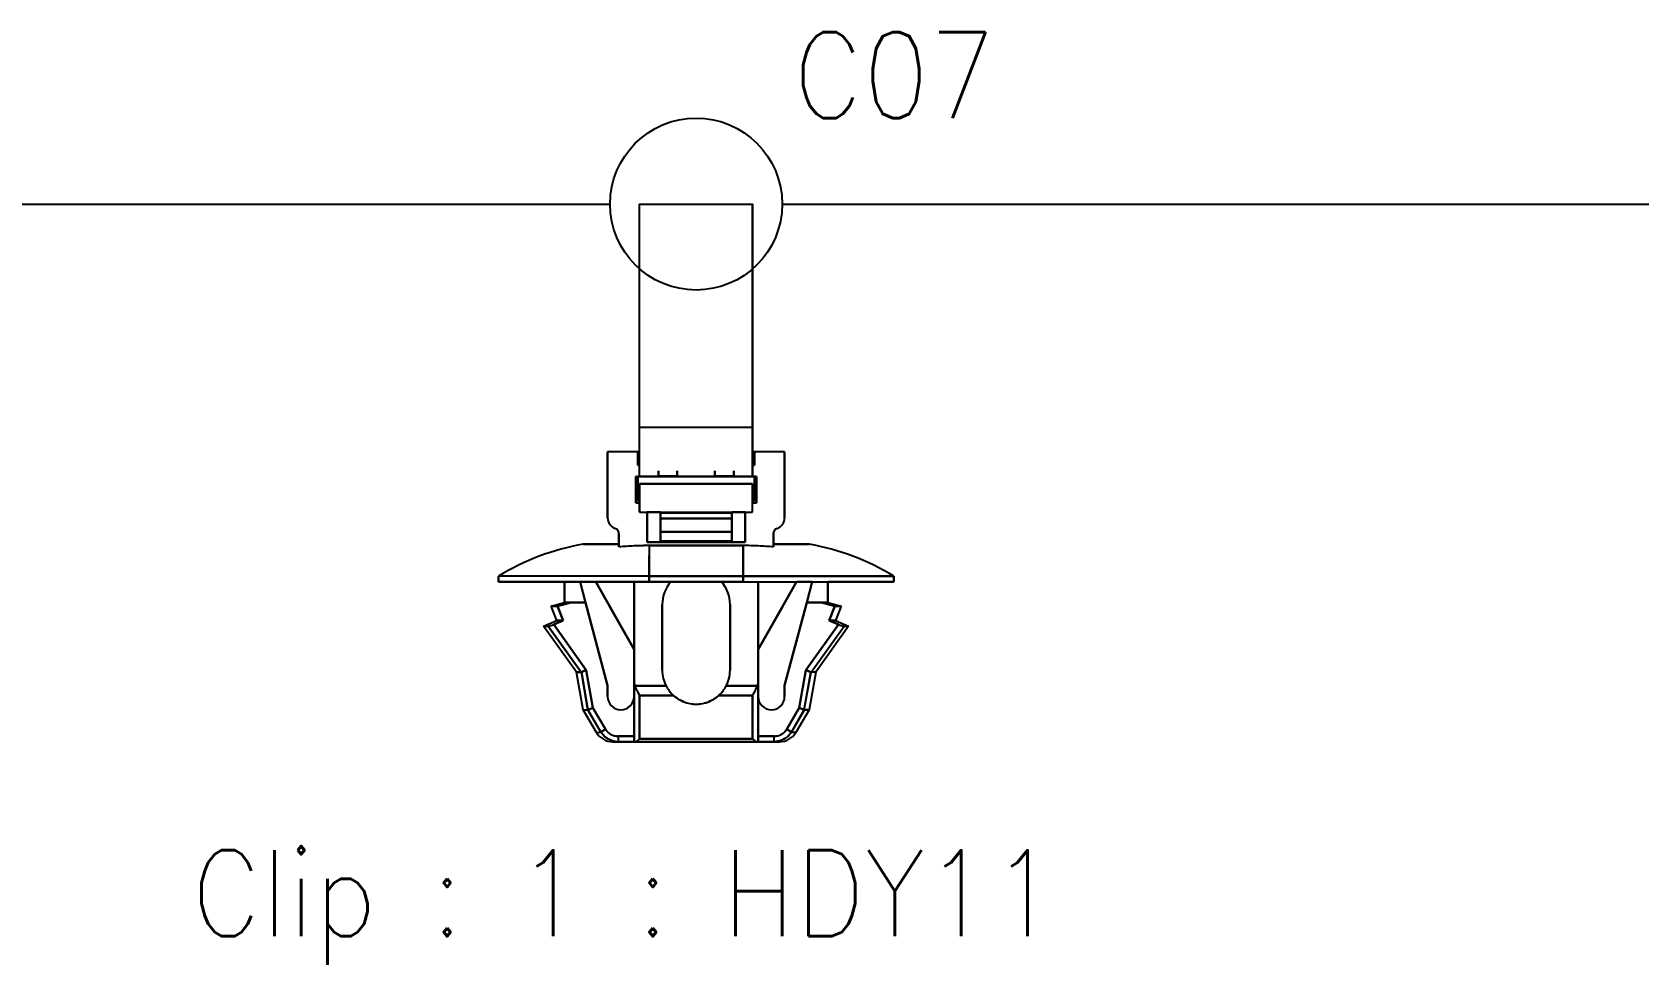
# Model space of a CAD drawing. Header units: inches. Extents: x 47316 to 59086, y 3141 to 11743.
# Drawn here: x 52255.2 to 52301.9, y 8903.01 to 8930.13 of the extents above; entities that cross this region are included whole.
import ezdxf

# ---------------------------------------------------------------- set-up
doc = ezdxf.new("R2010")
doc.units = ezdxf.units.IN
doc.header["$MEASUREMENT"] = 0
doc.styles.get("Standard").update_dxf_attribs({"font": ''})
doc.styles.get('Standard').set_extended_font_data('SimSun')
doc.linetypes.add('_VH_CONVOLUTED_TUBE_SPLIT', pattern='A,0.0001,[4,VeSys.shx,S=0.1,R=0,X=0,Y=0],0.4', length=0.4001)
doc.linetypes.add('_VH_OTCON', pattern='A,0.0001,[7,VeSys.shx,S=0.1,R=0,X=0,Y=0],-0.4,[7,VeSys.shx,S=0.1,R=0,X=0,Y=0],-0.4,["X",Standard,S=1,R=0,X=-0.5,Y=-0.5],-0.0001,[7,VeSys.shx,S=0.1,R=0,X=0,Y=0],-0.4', length=1.2002)

msp = doc.modelspace()

# ---------------------------------------------------------------- linework, layer by layer
at = {"color": 0, "linetype": '_VH_CONVOLUTED_TUBE_SPLIT', "lineweight": -2, "ltscale": 5}
msp.add_line((52123.256, 8925.134), (52271.997, 8925.134), dxfattribs=at)
at = {"color": 0, "ltscale": 0.378893}
msp.add_line((52276.139, 8918.634), (52276.139, 8925.134), dxfattribs=at)
at = {"color": 0, "ltscale": 0.37888}
msp.add_line((52276.139, 8918.634), (52276.139, 8925.134), dxfattribs=at)
at = {"color": 0, "linetype": '_VH_OTCON', "lineweight": -2, "ltscale": 5}
msp.add_line((52276.997, 8925.133), (52334.874, 8925.13), dxfattribs=at)
at = {"color": 7, "ltscale": 0.108633}
msp.add_line((52272.855, 8917.927), (52272.855, 8920.306), dxfattribs=at)
at = {"color": 7, "ltscale": 0.098454}
msp.add_line((52272.855, 8917.927), (52272.855, 8920.083), dxfattribs=at)
at = {"color": 7, "ltscale": 0.057913}
msp.add_line((52272.855, 8917.927), (52272.855, 8919.195), dxfattribs=at)
at = {"color": 7, "ltscale": 0.0644}
for p, q in [((52272.855, 8917.224), (52272.855, 8918.634)), ((52272.855, 8917.224), (52272.855, 8918.634)), ((52276.139, 8918.634), (52276.139, 8917.224)), ((52276.139, 8917.224), (52276.139, 8918.634))]:
    msp.add_line(p, q, dxfattribs=at)
at = {"color": 7, "ltscale": 0.025}
for p, q in [((52271.925, 8917.38), (52271.925, 8917.927)), ((52273.95, 8917.224), (52273.402, 8917.224)), ((52273.95, 8917.224), (52273.402, 8917.224)), ((52273.95, 8917.216), (52273.402, 8917.216)), ((52275.592, 8917.224), (52275.044, 8917.224)), ((52275.592, 8917.224), (52275.044, 8917.224))]:
    msp.add_line(p, q, dxfattribs=at)
at = {"color": 7, "ltscale": 0.039999}
for p, q in [((52272.8, 8917.927), (52271.925, 8917.927)), ((52272.8, 8917.927), (52271.925, 8917.927)), ((52277.069, 8917.927), (52276.194, 8917.927)), ((52277.069, 8917.927), (52276.194, 8917.927))]:
    msp.add_line(p, q, dxfattribs=at)
at = {"color": 7, "ltscale": 0.022501}
for p, q in [((52271.925, 8917.927), (52271.925, 8917.435)), ((52271.925, 8917.927), (52271.925, 8917.435)), ((52277.069, 8917.927), (52277.069, 8917.435)), ((52277.069, 8917.435), (52277.069, 8917.927))]:
    msp.add_line(p, q, dxfattribs=at)
at = {"color": 7, "ltscale": 0.0175}
for p, q in [((52272.8, 8917.927), (52272.8, 8917.544)), ((52272.8, 8917.927), (52272.8, 8917.544)), ((52272.8, 8917.544), (52272.8, 8917.927)), ((52276.194, 8917.927), (52276.194, 8917.544)), ((52276.194, 8917.544), (52276.194, 8917.927))]:
    msp.add_line(p, q, dxfattribs=at)
at = {"color": 7, "ltscale": 0.002499}
for p, q in [((52272.855, 8917.927), (52272.8, 8917.927)), ((52276.194, 8917.927), (52276.139, 8917.927)), ((52272.8, 8917.544), (52272.855, 8917.544)), ((52272.855, 8917.544), (52272.8, 8917.544)), ((52276.139, 8917.544), (52276.194, 8917.544)), ((52276.194, 8917.544), (52276.139, 8917.544)), ((52272.746, 8917.216), (52272.8, 8917.216)), ((52272.746, 8917.216), (52272.8, 8917.216)), ((52276.248, 8917.216), (52276.194, 8917.216)), ((52276.194, 8917.216), (52276.248, 8917.216)), ((52276.194, 8917.216), (52276.248, 8917.216)), ((52272.8, 8916.504), (52272.855, 8916.504)), ((52272.855, 8916.504), (52272.8, 8916.504)), ((52272.8, 8916.504), (52272.855, 8916.504)), ((52276.139, 8916.504), (52276.194, 8916.504)), ((52276.194, 8916.504), (52276.139, 8916.504)), ((52276.139, 8916.504), (52276.194, 8916.504))]:
    msp.add_line(p, q, dxfattribs=at)
at = {"color": 7, "ltscale": 2.6e-05}
for p, q in [((52272.8, 8917.927), (52272.8, 8917.927)), ((52276.194, 8917.927), (52276.194, 8917.927))]:
    msp.add_line(p, q, dxfattribs=at)
at = {"color": 7, "ltscale": 0.064999}
for p, q in [((52271.925, 8917.435), (52271.925, 8916.012)), ((52271.925, 8917.435), (52271.925, 8916.012)), ((52277.069, 8917.435), (52277.069, 8916.012)), ((52277.069, 8916.012), (52277.069, 8917.435))]:
    msp.add_line(p, q, dxfattribs=at)
at = {"color": 7, "ltscale": 0.0625}
msp.add_line((52271.925, 8916.012), (52271.925, 8917.38), dxfattribs=at)
at = {"color": 7, "ltscale": 0.0075}
for p, q in [((52273.402, 8917.216), (52273.402, 8917.38)), ((52273.402, 8917.38), (52273.402, 8917.216)), ((52273.95, 8917.38), (52273.95, 8917.216)), ((52273.95, 8917.216), (52273.95, 8917.38)), ((52275.044, 8917.216), (52275.044, 8917.38)), ((52275.044, 8917.38), (52275.044, 8917.216)), ((52275.592, 8917.38), (52275.592, 8917.216)), ((52275.592, 8917.216), (52275.592, 8917.38)), ((52268.75, 8914.315), (52268.75, 8914.151)), ((52268.75, 8914.151), (52268.75, 8914.315)), ((52273.129, 8914.315), (52273.129, 8914.151)), ((52273.129, 8914.151), (52273.129, 8914.315)), ((52275.865, 8914.151), (52275.865, 8914.315)), ((52275.865, 8914.315), (52275.865, 8914.151)), ((52280.244, 8914.315), (52280.244, 8914.151)), ((52280.244, 8914.151), (52280.244, 8914.315)), ((52272.233, 8909.663), (52272.233, 8909.499)), ((52272.233, 8909.663), (52272.233, 8909.499)), ((52272.691, 8909.499), (52272.691, 8909.663)), ((52276.762, 8909.499), (52276.762, 8909.663)), ((52276.762, 8909.499), (52276.762, 8909.663))]:
    msp.add_line(p, q, dxfattribs=at)
at = {"color": 7, "ltscale": 0.000629}
msp.add_line((52272.759, 8917.216), (52272.746, 8917.216), dxfattribs=at)
at = {"color": 7, "ltscale": 0.035001}
for p, q in [((52272.746, 8917.216), (52272.746, 8916.45)), ((52272.746, 8916.45), (52272.746, 8917.216)), ((52276.248, 8916.45), (52276.248, 8917.216)), ((52276.248, 8916.45), (52276.248, 8917.216)), ((52276.248, 8917.216), (52276.248, 8916.45)), ((52273.129, 8914.151), (52273.129, 8914.917)), ((52273.129, 8914.151), (52273.129, 8914.917))]:
    msp.add_line(p, q, dxfattribs=at)
at = {"color": 7, "ltscale": 0.154999}
for p, q in [((52272.8, 8917.216), (52276.194, 8917.216)), ((52276.194, 8917.216), (52272.8, 8917.216))]:
    msp.add_line(p, q, dxfattribs=at)
at = {"color": 7, "ltscale": 0.032501}
for p, q in [((52272.8, 8917.216), (52272.8, 8916.504)), ((52272.8, 8917.216), (52272.8, 8916.504)), ((52276.194, 8917.216), (52276.194, 8916.504)), ((52276.194, 8916.504), (52276.194, 8917.216))]:
    msp.add_line(p, q, dxfattribs=at)
at = {"color": 7, "ltscale": 0.021939}
msp.add_line((52272.8, 8917.216), (52272.8, 8916.736), dxfattribs=at)
at = {"color": 7, "ltscale": 0.15}
for p, q in [((52276.139, 8916.997), (52272.855, 8916.997)), ((52272.855, 8916.997), (52276.139, 8916.997)), ((52272.855, 8916.176), (52276.139, 8916.176)), ((52272.855, 8916.176), (52276.139, 8916.176)), ((52276.139, 8909.582), (52272.855, 8909.582)), ((52272.855, 8909.582), (52276.139, 8909.582))]:
    msp.add_line(p, q, dxfattribs=at)
at = {"color": 7, "ltscale": 0.0375}
for p, q in [((52272.855, 8916.997), (52272.855, 8916.176)), ((52272.855, 8916.176), (52272.855, 8916.997)), ((52276.139, 8916.176), (52276.139, 8916.997)), ((52276.139, 8916.176), (52276.139, 8916.997))]:
    msp.add_line(p, q, dxfattribs=at)
at = {"color": 7, "ltscale": 0.000322}
msp.add_line((52273.95, 8917.216), (52273.95, 8917.223), dxfattribs=at)
at = {"color": 7, "ltscale": 0.023056}
msp.add_line((52275.549, 8917.216), (52275.044, 8917.216), dxfattribs=at)
at = {"color": 7, "ltscale": 0.000368}
msp.add_line((52275.592, 8917.224), (52275.592, 8917.216), dxfattribs=at)
at = {"color": 7, "ltscale": 0.004999}
for p, q in [((52272.746, 8916.45), (52272.855, 8916.45)), ((52272.855, 8916.45), (52272.746, 8916.45)), ((52276.139, 8916.45), (52276.248, 8916.45)), ((52276.248, 8916.45), (52276.139, 8916.45))]:
    msp.add_line(p, q, dxfattribs=at)
at = {"color": 7, "ltscale": 0.010562}
msp.add_line((52272.8, 8916.504), (52272.8, 8916.736), dxfattribs=at)
at = {"color": 7, "ltscale": 0.002502}
msp.add_line((52272.855, 8916.45), (52272.855, 8916.505), dxfattribs=at)
at = {"color": 7, "ltscale": 0.040002}
for p, q in [((52273.074, 8916.176), (52273.074, 8915.3)), ((52273.074, 8915.3), (52273.074, 8916.176)), ((52275.92, 8915.3), (52275.92, 8916.176)), ((52275.92, 8915.3), (52275.92, 8916.176)), ((52275.92, 8916.176), (52275.92, 8915.3))]:
    msp.add_line(p, q, dxfattribs=at)
at = {"color": 7, "ltscale": 0.017502}
for p, q in [((52273.457, 8916.176), (52273.074, 8916.176)), ((52275.92, 8916.176), (52275.537, 8916.176))]:
    msp.add_line(p, q, dxfattribs=at)
at = {"color": 7, "ltscale": 0.00087}
for p, q in [((52273.457, 8916.157), (52273.457, 8916.176)), ((52273.457, 8916.176), (52273.457, 8916.157)), ((52275.537, 8916.157), (52275.537, 8916.176)), ((52275.537, 8916.176), (52275.537, 8916.157))]:
    msp.add_line(p, q, dxfattribs=at)
at = {"color": 7, "ltscale": 0.023952}
msp.add_line((52273.457, 8915.652), (52273.457, 8916.176), dxfattribs=at)
at = {"color": 7, "ltscale": 0.007443}
for p, q in [((52273.457, 8915.994), (52273.457, 8916.157)), ((52273.457, 8916.157), (52273.457, 8915.994)), ((52275.537, 8915.994), (52275.537, 8916.157)), ((52275.537, 8916.157), (52275.537, 8915.994))]:
    msp.add_line(p, q, dxfattribs=at)
at = {"color": 7, "ltscale": 0.095001}
for p, q in [((52273.457, 8916.157), (52275.537, 8916.157)), ((52275.537, 8916.157), (52273.457, 8916.157)), ((52273.457, 8915.994), (52275.537, 8915.994)), ((52275.537, 8915.994), (52273.457, 8915.994)), ((52275.537, 8915.604), (52273.457, 8915.604)), ((52273.457, 8915.604), (52275.537, 8915.604)), ((52275.537, 8915.332), (52273.457, 8915.332))]:
    msp.add_line(p, q, dxfattribs=at)
at = {"color": 7, "ltscale": 0.017839}
for p, q in [((52273.457, 8915.604), (52273.457, 8915.994)), ((52273.457, 8915.994), (52273.457, 8915.604)), ((52275.537, 8915.604), (52275.537, 8915.994)), ((52275.537, 8915.994), (52275.537, 8915.604))]:
    msp.add_line(p, q, dxfattribs=at)
at = {"color": 7, "ltscale": 0.013786}
msp.add_line((52272.253, 8915.246), (52272.253, 8915.547), dxfattribs=at)
at = {"color": 7, "ltscale": 0.017471}
for p, q in [((52272.253, 8915.165), (52272.253, 8915.547)), ((52276.741, 8915.165), (52276.741, 8915.547))]:
    msp.add_line(p, q, dxfattribs=at)
at = {"color": 7, "ltscale": 0.017476}
for p, q in [((52272.253, 8915.547), (52272.253, 8915.165)), ((52276.741, 8915.547), (52276.741, 8915.165))]:
    msp.add_line(p, q, dxfattribs=at)
at = {"color": 7, "ltscale": 0.014789}
msp.add_line((52273.457, 8915.624), (52273.457, 8915.3), dxfattribs=at)
at = {"color": 7, "ltscale": 0.013841}
for p, q in [((52273.457, 8915.301), (52273.457, 8915.604)), ((52275.537, 8915.604), (52275.537, 8915.301))]:
    msp.add_line(p, q, dxfattribs=at)
at = {"color": 7, "ltscale": 0.012407}
for p, q in [((52273.457, 8915.332), (52273.457, 8915.604)), ((52275.537, 8915.332), (52275.537, 8915.604))]:
    msp.add_line(p, q, dxfattribs=at)
at = {"color": 7, "ltscale": 0.047501}
for p, q in [((52271.213, 8915.246), (52272.253, 8915.246)), ((52272.253, 8915.246), (52271.213, 8915.246)), ((52276.741, 8915.246), (52277.781, 8915.246)), ((52277.781, 8915.246), (52276.741, 8915.246))]:
    msp.add_line(p, q, dxfattribs=at)
at = {"color": 7, "ltscale": 0.00369}
for p, q in [((52272.253, 8915.165), (52272.253, 8915.246)), ((52276.741, 8915.246), (52276.741, 8915.165))]:
    msp.add_line(p, q, dxfattribs=at)
at = {"color": 7, "ltscale": 0.129999}
for p, q in [((52273.074, 8915.3), (52275.92, 8915.3)), ((52275.92, 8915.3), (52273.074, 8915.3))]:
    msp.add_line(p, q, dxfattribs=at)
at = {"color": 7, "ltscale": 0.040567}
for p, q in [((52273.129, 8915.203), (52273.129, 8914.315)), ((52275.865, 8915.203), (52275.865, 8914.315))]:
    msp.add_line(p, q, dxfattribs=at)
at = {"color": 7, "ltscale": 0.125}
for p, q in [((52275.865, 8915.203), (52273.129, 8915.203)), ((52273.129, 8915.203), (52275.865, 8915.203)), ((52275.865, 8914.315), (52273.129, 8914.315)), ((52273.129, 8914.315), (52275.865, 8914.315)), ((52275.865, 8914.151), (52273.129, 8914.151)), ((52273.129, 8914.151), (52275.865, 8914.151))]:
    msp.add_line(p, q, dxfattribs=at)
at = {"color": 7, "ltscale": 0.040569}
for p, q in [((52273.129, 8915.203), (52273.129, 8914.315)), ((52275.865, 8914.315), (52275.865, 8915.203))]:
    msp.add_line(p, q, dxfattribs=at)
at = {"color": 7, "ltscale": 0.001447}
msp.add_line((52275.537, 8915.332), (52275.537, 8915.3), dxfattribs=at)
at = {"color": 7, "ltscale": 0.02751}
msp.add_line((52275.865, 8914.315), (52275.865, 8914.917), dxfattribs=at)
msp.add_line((52275.865, 8914.315), (52275.865, 8914.917), dxfattribs=at)
at = {"color": 7, "ltscale": 0.2}
for p, q in [((52273.129, 8914.315), (52268.75, 8914.315)), ((52273.129, 8914.315), (52268.75, 8914.315)), ((52273.129, 8914.151), (52268.75, 8914.151)), ((52268.75, 8914.151), (52273.129, 8914.151)), ((52280.244, 8914.315), (52275.865, 8914.315)), ((52275.865, 8914.315), (52280.244, 8914.315)), ((52275.865, 8914.151), (52280.244, 8914.151)), ((52275.865, 8914.151), (52280.244, 8914.151))]:
    msp.add_line(p, q, dxfattribs=at)
at = {"color": 7, "ltscale": 0.087396}
for p, q in [((52268.75, 8914.151), (52270.664, 8914.151)), ((52280.244, 8914.151), (52278.33, 8914.151)), ((52280.244, 8914.151), (52278.33, 8914.151))]:
    msp.add_line(p, q, dxfattribs=at)
at = {"color": 7, "ltscale": 0.0875}
for p, q in [((52270.666, 8914.151), (52268.75, 8914.151)), ((52273.512, 8911.579), (52273.512, 8913.494)), ((52273.512, 8913.494), (52273.512, 8911.579)), ((52275.482, 8913.494), (52275.482, 8911.579)), ((52275.482, 8911.579), (52275.482, 8913.494)), ((52275.482, 8911.579), (52275.482, 8913.494))]:
    msp.add_line(p, q, dxfattribs=at)
at = {"color": 7, "ltscale": 0.027499}
for p, q in [((52270.666, 8913.549), (52270.666, 8914.151)), ((52270.666, 8914.151), (52270.666, 8913.549)), ((52278.328, 8913.549), (52278.328, 8914.151)), ((52278.328, 8914.151), (52278.328, 8913.549))]:
    msp.add_line(p, q, dxfattribs=at)
at = {"color": 7, "ltscale": 0.028456}
for p, q in [((52271.284, 8913.549), (52271.124, 8914.151)), ((52271.124, 8914.151), (52271.284, 8913.549)), ((52277.71, 8913.549), (52277.87, 8914.151)), ((52277.87, 8914.151), (52277.71, 8913.549))]:
    msp.add_line(p, q, dxfattribs=at)
at = {"color": 7, "ltscale": 0.020602}
for p, q in [((52271.124, 8914.151), (52271.575, 8914.151)), ((52277.87, 8914.151), (52277.419, 8914.151)), ((52277.87, 8914.151), (52277.419, 8914.151))]:
    msp.add_line(p, q, dxfattribs=at)
at = {"color": 7, "ltscale": 0.020749}
msp.add_line((52271.578, 8914.151), (52271.124, 8914.151), dxfattribs=at)
at = {"color": 7, "ltscale": 0.015289}
msp.add_line((52271.742, 8913.861), (52271.578, 8914.152), dxfattribs=at)
at = {"color": 7, "ltscale": 0.015242}
for p, q in [((52271.578, 8914.151), (52271.742, 8913.861)), ((52277.252, 8913.861), (52277.416, 8914.151))]:
    msp.add_line(p, q, dxfattribs=at)
at = {"color": 7, "ltscale": 0.089999}
for p, q in [((52272.691, 8914.151), (52272.691, 8912.181)), ((52272.691, 8912.181), (52272.691, 8914.151)), ((52276.303, 8912.181), (52276.303, 8914.151)), ((52276.303, 8914.151), (52276.303, 8912.181))]:
    msp.add_line(p, q, dxfattribs=at)
at = {"color": 7, "ltscale": 0.015215}
msp.add_line((52277.416, 8914.152), (52277.252, 8913.862), dxfattribs=at)
at = {"color": 7, "ltscale": 0.02697}
msp.add_line((52272.032, 8913.347), (52271.742, 8913.861), dxfattribs=at)
at = {"color": 7, "ltscale": 0.026985}
for p, q in [((52271.742, 8913.861), (52272.033, 8913.347)), ((52276.961, 8913.347), (52277.252, 8913.861))]:
    msp.add_line(p, q, dxfattribs=at)
at = {"color": 7, "ltscale": 0.02701}
msp.add_line((52277.252, 8913.862), (52276.962, 8913.347), dxfattribs=at)
at = {"color": 7, "ltscale": 0.018183}
msp.add_line((52270.283, 8913.44), (52270.666, 8913.549), dxfattribs=at)
at = {"color": 7, "ltscale": 0.008429}
for p, q in [((52270.468, 8913.44), (52270.283, 8913.44)), ((52278.362, 8913.029), (52278.547, 8913.029))]:
    msp.add_line(p, q, dxfattribs=at)
at = {"color": 7, "ltscale": 0.020195}
for p, q in [((52270.447, 8913.029), (52270.283, 8913.44)), ((52270.468, 8913.44), (52270.632, 8913.029)), ((52270.632, 8913.029), (52270.468, 8913.44)), ((52278.526, 8913.44), (52278.362, 8913.029)), ((52278.362, 8913.029), (52278.526, 8913.44)), ((52278.711, 8913.44), (52278.547, 8913.029))]:
    msp.add_line(p, q, dxfattribs=at)
at = {"color": 7, "ltscale": 0.008438}
msp.add_line((52270.283, 8913.44), (52270.468, 8913.44), dxfattribs=at)
at = {"color": 7, "ltscale": 0.002185}
msp.add_line((52270.374, 8913.44), (52270.326, 8913.44), dxfattribs=at)
at = {"color": 7, "ltscale": 0.018199}
for p, q in [((52270.851, 8913.549), (52270.468, 8913.44)), ((52270.468, 8913.44), (52270.851, 8913.549)), ((52278.143, 8913.549), (52278.526, 8913.44)), ((52278.526, 8913.44), (52278.143, 8913.549))]:
    msp.add_line(p, q, dxfattribs=at)
at = {"color": 7, "ltscale": 0.000342}
for p, q in [((52270.673, 8913.549), (52270.666, 8913.549)), ((52278.328, 8913.549), (52278.321, 8913.549))]:
    msp.add_line(p, q, dxfattribs=at)
at = {"color": 7, "ltscale": 0.006641}
msp.add_line((52270.666, 8913.549), (52270.811, 8913.549), dxfattribs=at)
at = {"color": 7, "ltscale": 0.002142}
msp.add_line((52270.713, 8913.549), (52270.666, 8913.549), dxfattribs=at)
at = {"color": 7, "ltscale": 0.00033}
for p, q in [((52270.666, 8913.549), (52270.673, 8913.549)), ((52278.321, 8913.549), (52278.328, 8913.549)), ((52278.547, 8913.029), (52278.539, 8913.029))]:
    msp.add_line(p, q, dxfattribs=at)
at = {"color": 7, "ltscale": 0.002136}
msp.add_line((52270.666, 8913.549), (52270.713, 8913.549), dxfattribs=at)
at = {"color": 7, "ltscale": 0.001825}
msp.add_line((52270.673, 8913.549), (52270.713, 8913.549), dxfattribs=at)
at = {"color": 7, "ltscale": 0.003674}
for p, q in [((52270.754, 8913.549), (52270.673, 8913.549)), ((52278.321, 8913.549), (52278.24, 8913.549))]:
    msp.add_line(p, q, dxfattribs=at)
at = {"color": 7, "ltscale": 0.006299}
msp.add_line((52270.851, 8913.549), (52270.713, 8913.549), dxfattribs=at)
at = {"color": 7, "ltscale": 0.006305}
msp.add_line((52270.713, 8913.549), (52270.851, 8913.549), dxfattribs=at)
at = {"color": 7, "ltscale": 0.00329}
msp.add_line((52270.826, 8913.549), (52270.754, 8913.549), dxfattribs=at)
at = {"color": 7, "ltscale": 0.019785}
for p, q in [((52271.284, 8913.549), (52270.851, 8913.549)), ((52270.851, 8913.549), (52271.284, 8913.549)), ((52277.71, 8913.549), (52278.143, 8913.549)), ((52278.143, 8913.549), (52277.71, 8913.549))]:
    msp.add_line(p, q, dxfattribs=at)
at = {"color": 7, "ltscale": 0.11383}
for p, q in [((52271.925, 8911.141), (52271.284, 8913.549)), ((52271.284, 8913.549), (52271.925, 8911.141)), ((52277.069, 8911.141), (52277.71, 8913.549)), ((52277.71, 8913.549), (52277.069, 8911.141))]:
    msp.add_line(p, q, dxfattribs=at)
at = {"color": 7, "ltscale": 0.065039}
msp.add_line((52272.691, 8912.181), (52271.991, 8913.421), dxfattribs=at)
at = {"color": 7, "ltscale": 0.06116}
msp.add_line((52272.691, 8912.181), (52272.032, 8913.347), dxfattribs=at)
at = {"color": 7, "ltscale": 0.061156}
for p, q in [((52272.033, 8913.347), (52272.691, 8912.181)), ((52276.303, 8912.181), (52276.961, 8913.347))]:
    msp.add_line(p, q, dxfattribs=at)
at = {"color": 7, "ltscale": 0.040697}
msp.add_line((52272.691, 8912.385), (52272.691, 8913.275), dxfattribs=at)
at = {"color": 7, "ltscale": 0.040701}
msp.add_line((52272.691, 8913.275), (52272.691, 8912.384), dxfattribs=at)
at = {"color": 7, "ltscale": 0.064963}
msp.add_line((52277.003, 8913.419), (52276.303, 8912.181), dxfattribs=at)
at = {"color": 7, "ltscale": 0.061161}
msp.add_line((52276.962, 8913.347), (52276.303, 8912.181), dxfattribs=at)
at = {"color": 7, "ltscale": 0.008441}
for p, q in [((52278.328, 8913.549), (52278.143, 8913.549)), ((52278.143, 8913.549), (52278.328, 8913.549)), ((52278.547, 8913.029), (52278.362, 8913.029))]:
    msp.add_line(p, q, dxfattribs=at)
at = {"color": 7, "ltscale": 0.008432}
msp.add_line((52278.143, 8913.549), (52278.328, 8913.549), dxfattribs=at)
at = {"color": 7, "ltscale": 0.00434}
msp.add_line((52278.24, 8913.549), (52278.145, 8913.549), dxfattribs=at)
at = {"color": 7, "ltscale": 0.002209}
msp.add_line((52278.272, 8913.549), (52278.321, 8913.549), dxfattribs=at)
at = {"color": 7, "ltscale": 0.000286}
for p, q in [((52278.327, 8913.547), (52278.321, 8913.549)), ((52278.321, 8913.549), (52278.327, 8913.547))]:
    msp.add_line(p, q, dxfattribs=at)
at = {"color": 7, "ltscale": 0.018174}
msp.add_line((52278.328, 8913.549), (52278.711, 8913.44), dxfattribs=at)
at = {"color": 7, "ltscale": 0.004681}
for p, q in [((52278.629, 8913.44), (52278.526, 8913.44)), ((52278.526, 8913.44), (52278.629, 8913.44))]:
    msp.add_line(p, q, dxfattribs=at)
at = {"color": 7, "ltscale": 0.002823}
msp.add_line((52278.691, 8913.44), (52278.629, 8913.44), dxfattribs=at)
at = {"color": 7, "ltscale": 0.00282}
for p, q in [((52278.629, 8913.44), (52278.691, 8913.44)), ((52270.468, 8913.029), (52270.529, 8913.029))]:
    msp.add_line(p, q, dxfattribs=at)
at = {"color": 7, "ltscale": 0.000925}
msp.add_line((52278.711, 8913.44), (52278.691, 8913.44), dxfattribs=at)
at = {"color": 7, "ltscale": 0.000912}
for p, q in [((52278.691, 8913.44), (52278.711, 8913.44)), ((52270.448, 8913.029), (52270.468, 8913.029))]:
    msp.add_line(p, q, dxfattribs=at)
at = {"color": 7, "ltscale": 4.3e-05}
msp.add_line((52270.064, 8912.865), (52270.065, 8912.865), dxfattribs=at)
at = {"color": 7, "ltscale": 0.075271}
for p, q in [((52271.022, 8911.524), (52270.064, 8912.865)), ((52270.199, 8912.865), (52271.157, 8911.524)), ((52271.157, 8911.524), (52270.199, 8912.865)), ((52277.837, 8911.524), (52278.795, 8912.865)), ((52278.93, 8912.865), (52277.972, 8911.524))]:
    msp.add_line(p, q, dxfattribs=at)
at = {"color": 7, "ltscale": 4.9e-05}
msp.add_line((52270.064, 8912.865), (52270.065, 8912.865), dxfattribs=at)
at = {"color": 7, "ltscale": 0.019}
msp.add_line((52270.065, 8912.865), (52270.447, 8913.029), dxfattribs=at)
at = {"color": 7, "ltscale": 0.000903}
msp.add_line((52270.065, 8912.865), (52270.085, 8912.865), dxfattribs=at)
at = {"color": 7, "ltscale": 0.000916}
msp.add_line((52270.065, 8912.865), (52270.085, 8912.865), dxfattribs=at)
at = {"color": 7, "ltscale": 0.005222}
msp.add_line((52270.085, 8912.865), (52270.199, 8912.865), dxfattribs=at)
at = {"color": 7, "ltscale": 0.005249}
msp.add_line((52270.085, 8912.865), (52270.2, 8912.865), dxfattribs=at)
at = {"color": 7, "ltscale": 0.013619}
for p, q in [((52270.632, 8913.029), (52270.358, 8912.912)), ((52270.358, 8912.912), (52270.632, 8913.029)), ((52278.362, 8913.029), (52278.636, 8912.912)), ((52278.636, 8912.912), (52278.362, 8913.029))]:
    msp.add_line(p, q, dxfattribs=at)
at = {"color": 7, "ltscale": 0.074459}
for p, q in [((52270.358, 8912.912), (52271.305, 8911.585)), ((52271.305, 8911.585), (52270.358, 8912.912)), ((52278.636, 8912.912), (52277.689, 8911.585)), ((52277.689, 8911.585), (52278.636, 8912.912))]:
    msp.add_line(p, q, dxfattribs=at)
at = {"color": 7, "ltscale": 0.0009}
msp.add_line((52270.467, 8913.029), (52270.447, 8913.029), dxfattribs=at)
at = {"color": 7, "ltscale": 0.002856}
msp.add_line((52270.454, 8913.029), (52270.517, 8913.029), dxfattribs=at)
at = {"color": 7, "ltscale": 0.002869}
msp.add_line((52270.517, 8913.029), (52270.455, 8913.029), dxfattribs=at)
at = {"color": 7, "ltscale": 0.002832}
msp.add_line((52270.529, 8913.029), (52270.467, 8913.029), dxfattribs=at)
at = {"color": 7, "ltscale": 0.004715}
msp.add_line((52270.632, 8913.029), (52270.529, 8913.029), dxfattribs=at)
at = {"color": 7, "ltscale": 0.004687}
msp.add_line((52270.529, 8913.029), (52270.632, 8913.029), dxfattribs=at)
at = {"color": 7, "ltscale": 0.075264}
msp.add_line((52277.837, 8911.524), (52278.795, 8912.865), dxfattribs=at)
at = {"color": 7, "ltscale": 0.004291}
msp.add_line((52278.456, 8913.029), (52278.362, 8913.029), dxfattribs=at)
at = {"color": 7, "ltscale": 0.003809}
msp.add_line((52278.539, 8913.029), (52278.456, 8913.029), dxfattribs=at)
at = {"color": 7, "ltscale": 0.001593}
msp.add_line((52278.505, 8913.029), (52278.54, 8913.029), dxfattribs=at)
at = {"color": 7, "ltscale": 0.000327}
msp.add_line((52278.54, 8913.029), (52278.547, 8913.029), dxfattribs=at)
at = {"color": 7, "ltscale": 0.019025}
msp.add_line((52278.547, 8913.029), (52278.93, 8912.865), dxfattribs=at)
at = {"color": 7, "ltscale": 0.006177}
msp.add_line((52278.795, 8912.865), (52278.93, 8912.865), dxfattribs=at)
at = {"color": 7, "ltscale": 0.006165}
for p, q in [((52278.93, 8912.865), (52278.795, 8912.865)), ((52277.972, 8911.524), (52277.837, 8911.524)), ((52277.972, 8911.524), (52277.837, 8911.524))]:
    msp.add_line(p, q, dxfattribs=at)
at = {"color": 7, "ltscale": 0.039936}
for p, q in [((52272.691, 8912.181), (52272.691, 8911.307)), ((52272.691, 8911.307), (52272.691, 8912.181)), ((52276.303, 8911.307), (52276.303, 8912.181)), ((52276.303, 8912.181), (52276.303, 8911.307))]:
    msp.add_line(p, q, dxfattribs=at)
at = {"color": 7, "ltscale": 0.048712}
msp.add_line((52272.691, 8911.114), (52272.691, 8912.181), dxfattribs=at)
at = {"color": 7, "ltscale": 0.006168}
for p, q in [((52271.157, 8911.524), (52271.022, 8911.524)), ((52271.022, 8911.524), (52271.157, 8911.524))]:
    msp.add_line(p, q, dxfattribs=at)
at = {"color": 7, "ltscale": 0.05076}
for p, q in [((52271.214, 8910.43), (52271.022, 8911.524)), ((52277.972, 8911.524), (52277.78, 8910.43))]:
    msp.add_line(p, q, dxfattribs=at)
at = {"color": 7, "ltscale": 0.002621}
for p, q in [((52271.161, 8911.525), (52271.214, 8911.547)), ((52271.214, 8911.547), (52271.161, 8911.525)), ((52277.78, 8911.547), (52277.833, 8911.525)), ((52277.833, 8911.525), (52277.78, 8911.547))]:
    msp.add_line(p, q, dxfattribs=at)
at = {"color": 7, "ltscale": 0.050773}
for p, q in [((52271.161, 8911.525), (52271.353, 8910.43)), ((52271.353, 8910.43), (52271.161, 8911.525)), ((52277.641, 8910.43), (52277.833, 8911.525))]:
    msp.add_line(p, q, dxfattribs=at)
at = {"color": 7, "ltscale": 0.000205}
for p, q in [((52271.214, 8911.547), (52271.218, 8911.549)), ((52271.218, 8911.549), (52271.214, 8911.547)), ((52277.776, 8911.549), (52277.78, 8911.547)), ((52277.78, 8911.547), (52277.776, 8911.549))]:
    msp.add_line(p, q, dxfattribs=at)
at = {"color": 7, "ltscale": 0.004321}
for p, q in [((52271.218, 8911.549), (52271.305, 8911.585)), ((52271.305, 8911.585), (52271.218, 8911.549)), ((52277.689, 8911.585), (52277.776, 8911.549)), ((52277.776, 8911.549), (52277.689, 8911.585))]:
    msp.add_line(p, q, dxfattribs=at)
at = {"color": 7, "ltscale": 0.051095}
for p, q in [((52271.305, 8911.585), (52271.498, 8910.484)), ((52271.498, 8910.484), (52271.305, 8911.585)), ((52277.689, 8911.585), (52277.496, 8910.484)), ((52277.496, 8910.484), (52277.689, 8911.585))]:
    msp.add_line(p, q, dxfattribs=at)
at = {"color": 7, "ltscale": 0.082565}
for p, q in [((52272.691, 8909.499), (52272.691, 8911.307)), ((52272.691, 8911.307), (52272.691, 8909.499)), ((52276.303, 8911.307), (52276.303, 8909.499)), ((52276.303, 8909.499), (52276.303, 8911.307))]:
    msp.add_line(p, q, dxfattribs=at)
at = {"color": 7, "ltscale": 0.050769}
msp.add_line((52277.641, 8910.43), (52277.837, 8911.524), dxfattribs=at)
at = {"color": 7, "ltscale": 0.014999}
for p, q in [((52271.925, 8910.813), (52271.925, 8911.141)), ((52271.925, 8911.141), (52271.925, 8910.813)), ((52277.069, 8910.813), (52277.069, 8911.141)), ((52277.069, 8910.813), (52277.069, 8911.141)), ((52277.069, 8911.141), (52277.069, 8910.813))]:
    msp.add_line(p, q, dxfattribs=at)
at = {"color": 7, "ltscale": 0.008279}
msp.add_line((52272.691, 8910.933), (52272.691, 8911.114), dxfattribs=at)
at = {"color": 7, "ltscale": 0.005516}
msp.add_line((52272.691, 8910.812), (52272.691, 8910.933), dxfattribs=at)
at = {"color": 7, "ltscale": 0.052501}
msp.add_line((52272.691, 8909.663), (52272.691, 8910.813), dxfattribs=at)
at = {"color": 7, "ltscale": 0.041339}
for p, q in [((52272.719, 8911.123), (52273.624, 8911.123)), ((52273.624, 8911.123), (52272.719, 8911.123)), ((52275.37, 8911.123), (52276.275, 8911.123)), ((52276.275, 8911.123), (52275.37, 8911.123))]:
    msp.add_line(p, q, dxfattribs=at)
at = {"color": 7, "ltscale": 0.002634}
for p, q in [((52272.719, 8911.123), (52272.739, 8911.069)), ((52276.255, 8911.069), (52276.275, 8911.123))]:
    msp.add_line(p, q, dxfattribs=at)
at = {"color": 7, "ltscale": 0.002635}
for p, q in [((52272.739, 8911.069), (52272.719, 8911.123)), ((52276.275, 8911.123), (52276.255, 8911.069))]:
    msp.add_line(p, q, dxfattribs=at)
at = {"color": 7, "ltscale": 0.044711}
for p, q in [((52273.834, 8910.85), (52272.855, 8910.85)), ((52272.855, 8910.85), (52273.834, 8910.85)), ((52276.139, 8910.85), (52275.16, 8910.85)), ((52275.16, 8910.85), (52276.139, 8910.85))]:
    msp.add_line(p, q, dxfattribs=at)
at = {"color": 7, "ltscale": 0.057954}
for p, q in [((52272.855, 8910.85), (52272.855, 8909.582)), ((52272.855, 8909.582), (52272.855, 8910.85)), ((52276.139, 8909.582), (52276.139, 8910.85)), ((52276.139, 8910.85), (52276.139, 8909.582))]:
    msp.add_line(p, q, dxfattribs=at)
at = {"color": 7, "ltscale": 0.001863}
msp.add_line((52273.805, 8910.877), (52273.835, 8910.849), dxfattribs=at)
at = {"color": 7, "ltscale": 0.000505}
msp.add_line((52273.834, 8910.85), (52273.826, 8910.858), dxfattribs=at)
at = {"color": 7, "ltscale": 0.000598}
msp.add_line((52275.16, 8910.85), (52275.17, 8910.859), dxfattribs=at)
at = {"color": 7, "ltscale": 0.006223}
for p, q in [((52271.214, 8910.43), (52271.35, 8910.43)), ((52271.214, 8910.43), (52271.35, 8910.43)), ((52277.78, 8910.43), (52277.644, 8910.43))]:
    msp.add_line(p, q, dxfattribs=at)
at = {"color": 7, "ltscale": 0.034946}
for p, q in [((52271.602, 8909.77), (52271.214, 8910.43)), ((52277.78, 8910.43), (52277.393, 8909.77))]:
    msp.add_line(p, q, dxfattribs=at)
at = {"color": 7, "ltscale": 0.034208}
for p, q in [((52271.73, 8909.784), (52271.35, 8910.43)), ((52277.265, 8909.784), (52277.644, 8910.43))]:
    msp.add_line(p, q, dxfattribs=at)
at = {"color": 7, "ltscale": 0.000128}
for p, q in [((52271.353, 8910.43), (52271.35, 8910.43)), ((52277.644, 8910.43), (52277.641, 8910.43)), ((52277.641, 8910.43), (52277.644, 8910.43))]:
    msp.add_line(p, q, dxfattribs=at)
at = {"color": 7, "ltscale": 0.002806}
for p, q in [((52271.353, 8910.43), (52271.41, 8910.452)), ((52277.584, 8910.452), (52277.641, 8910.43))]:
    msp.add_line(p, q, dxfattribs=at)
at = {"color": 7, "ltscale": 0.00266}
for p, q in [((52271.407, 8910.45), (52271.353, 8910.43)), ((52277.641, 8910.43), (52277.587, 8910.45))]:
    msp.add_line(p, q, dxfattribs=at)
at = {"color": 7, "ltscale": 0.034163}
for p, q in [((52271.353, 8910.43), (52271.73, 8909.784)), ((52277.265, 8909.784), (52277.641, 8910.43))]:
    msp.add_line(p, q, dxfattribs=at)
at = {"color": 7, "ltscale": 0.004276}
for p, q in [((52271.41, 8910.452), (52271.498, 8910.484)), ((52271.498, 8910.484), (52271.41, 8910.451)), ((52277.584, 8910.451), (52277.496, 8910.484)), ((52277.496, 8910.484), (52277.584, 8910.452))]:
    msp.add_line(p, q, dxfattribs=at)
at = {"color": 7, "ltscale": 0.0329}
for p, q in [((52271.498, 8910.484), (52271.863, 8909.863)), ((52271.863, 8909.863), (52271.498, 8910.484)), ((52277.496, 8910.484), (52277.131, 8909.863)), ((52277.131, 8909.863), (52277.496, 8910.484))]:
    msp.add_line(p, q, dxfattribs=at)
at = {"color": 7, "ltscale": 0.006219}
msp.add_line((52277.644, 8910.43), (52277.78, 8910.43), dxfattribs=at)
at = {"color": 7, "ltscale": 0.007092}
for p, q in [((52271.863, 8909.863), (52271.73, 8909.784)), ((52271.73, 8909.784), (52271.863, 8909.863)), ((52277.265, 8909.784), (52277.131, 8909.863)), ((52277.131, 8909.863), (52277.265, 8909.784))]:
    msp.add_line(p, q, dxfattribs=at)
at = {"color": 7, "ltscale": 0.005864}
msp.add_line((52271.602, 8909.769), (52271.729, 8909.784), dxfattribs=at)
at = {"color": 7, "ltscale": 0.005865}
for p, q in [((52271.602, 8909.769), (52271.73, 8909.784)), ((52277.265, 8909.784), (52277.392, 8909.769))]:
    msp.add_line(p, q, dxfattribs=at)
at = {"color": 7, "ltscale": 0.015717}
msp.add_line((52272.074, 8909.499), (52272.418, 8909.499), dxfattribs=at)
at = {"color": 7, "ltscale": 0.015729}
msp.add_line((52272.418, 8909.499), (52272.074, 8909.499), dxfattribs=at)
at = {"color": 7, "ltscale": 0.020941}
for p, q in [((52272.233, 8909.663), (52272.691, 8909.663)), ((52272.691, 8909.663), (52272.233, 8909.663)), ((52272.691, 8909.499), (52272.233, 8909.499)), ((52272.233, 8909.499), (52272.691, 8909.499)), ((52276.762, 8909.663), (52276.303, 8909.663)), ((52276.303, 8909.663), (52276.762, 8909.663)), ((52276.762, 8909.499), (52276.303, 8909.499)), ((52276.303, 8909.499), (52276.762, 8909.499))]:
    msp.add_line(p, q, dxfattribs=at)
at = {"color": 7, "ltscale": 0.012512}
for p, q in [((52272.692, 8909.499), (52272.418, 8909.499)), ((52276.576, 8909.499), (52276.302, 8909.499))]:
    msp.add_line(p, q, dxfattribs=at)
at = {"color": 7, "ltscale": 0.000995}
for p, q in [((52272.713, 8909.499), (52272.691, 8909.499)), ((52272.691, 8909.499), (52272.713, 8909.499)), ((52276.303, 8909.499), (52276.281, 8909.499)), ((52276.281, 8909.499), (52276.303, 8909.499))]:
    msp.add_line(p, q, dxfattribs=at)
at = {"color": 7, "ltscale": 0.163214}
msp.add_line((52276.284, 8909.499), (52272.711, 8909.499), dxfattribs=at)
at = {"color": 7, "ltscale": 0.163013}
msp.add_line((52272.713, 8909.499), (52276.281, 8909.499), dxfattribs=at)
at = {"color": 7, "ltscale": 0.000399}
msp.add_line((52276.275, 8909.5), (52276.284, 8909.499), dxfattribs=at)
at = {"color": 7, "ltscale": 0.012915}
msp.add_line((52276.859, 8909.499), (52276.576, 8909.499), dxfattribs=at)
at = {"color": 7, "ltscale": 0.004422}
msp.add_line((52276.762, 8909.499), (52276.859, 8909.499), dxfattribs=at)
at = {"color": 7, "ltscale": 0.006183}
msp.add_line((52276.897, 8909.499), (52276.762, 8909.499), dxfattribs=at)
at = {"color": 7, "ltscale": 0.007248}
msp.add_line((52276.762, 8909.499), (52276.92, 8909.499), dxfattribs=at)
at = {"color": 7, "ltscale": 0.001605}
msp.add_line((52276.876, 8909.499), (52276.912, 8909.499), dxfattribs=at)
at = {"color": 7, "ltscale": 0.00587}
msp.add_line((52277.392, 8909.769), (52277.265, 8909.784), dxfattribs=at)
at = {"color": 0}
msp.add_lwpolyline([(52276.139, 8918.634), (52272.855, 8918.634), (52272.855, 8925.134), (52276.139, 8925.134)], close=True, dxfattribs=at)
at = {"color": 7}
for points in [[(52274.141, 8910.66), (52274.03, 8910.711), (52273.834, 8910.85)], [(52275.16, 8910.85), (52274.964, 8910.711), (52274.853, 8910.66)], [(52272.233, 8909.499), (52272.082, 8909.519), (52271.942, 8909.576), (52271.822, 8909.666), (52271.729, 8909.784)], [(52272.233, 8909.499), (52272.085, 8909.518), (52271.946, 8909.573), (52271.846, 8909.643), (52271.73, 8909.784)], [(52277.265, 8909.784), (52277.172, 8909.665), (52277.051, 8909.576), (52276.911, 8909.519), (52276.762, 8909.499)], [(52277.265, 8909.784), (52277.191, 8909.685), (52277.099, 8909.604), (52276.965, 8909.535), (52276.762, 8909.499)]]:
    msp.add_lwpolyline(points, dxfattribs=at)
at = {"color": 0, "linetype": 'Continuous', "lineweight": -2}
msp.add_circle((52274.497, 8925.134), 2.5, dxfattribs=at)
at = {"color": 7}
for centre, radius, start, end in [((52272.253, 8916.012), 0.328, 179.9994, 250.5293), ((52272.253, 8916.012), 0.328, 180, 250.5288), ((52272.253, 8916.012), 0.328, 179.9994, 250.5294), ((52276.741, 8916.012), 0.328, 289.4712, 0), ((52276.741, 8916.012), 0.328, 289.4707, 0.0006), ((52272.088, 8915.546), 0.166, 57.0425, 70.4553), ((52272.088, 8915.547), 0.166, 0.3156, 70.2132), ((52272.089, 8915.547), 0.164, 0.0195, 70.5097), ((52276.906, 8915.547), 0.166, 109.7868, 179.6844), ((52276.905, 8915.547), 0.164, 109.4907, 179.9809), ((52276.905, 8915.547), 0.165, 109.5431, 137.7308), ((52272.46, 8908.22), 7.135, 100.0643, 121.3266), ((52273.102, 8905.647), 9.556, 92.4655, 95.0982), ((52273.312, 8902.624), 12.585, 92.8258, 94.8248), ((52273.178, 8902.363), 12.841, 90.2174, 92.1704), ((52273.128, 8905.153), 10.05, 89.9939, 92.4892), ((52273.178, 8902.363), 12.841, 90.2174, 92.1704), ((52275.866, 8905.155), 10.049, 87.5107, 90.0063), ((52275.816, 8902.363), 12.841, 87.8296, 89.7826), ((52275.892, 8905.646), 9.557, 84.902, 87.5344), ((52275.682, 8902.624), 12.585, 85.1752, 87.1742), ((52276.534, 8908.22), 7.135, 58.6734, 79.9357), ((52276.534, 8908.22), 7.135, 58.6734, 79.9357), ((52274.496, 8913.495), 0.984, 138.1813, 180.0244), ((52274.511, 8913.489), 1, 138.4852, 179.6729), ((52274.498, 8913.495), 0.985, 359.9744, 41.8082), ((52274.499, 8913.496), 0.983, 17.7035, 41.8454), ((52274.483, 8913.489), 1, 0.3271, 41.5148), ((52274.503, 8913.494), 0.991, 162.0866, 179.9516), ((52270.179, 8913.131), 0.267, 274.42, 288.4837), ((52270.179, 8913.129), 0.265, 274.518, 288.631), ((52270.03, 8913.667), 0.823, 286.458, 293.4523), ((52270.016, 8913.706), 0.865, 286.6343, 293.2836), ((52278.965, 8913.669), 0.825, 246.5546, 253.5173), ((52278.978, 8913.706), 0.865, 246.715, 253.359), ((52278.815, 8913.128), 0.264, 251.3817, 265.6108), ((52278.815, 8913.132), 0.268, 251.5222, 265.5584), ((52273.31, 8911.306), 0.619, 179.9621, 197.2519), ((52273.28, 8911.301), 0.589, 179.457, 197.6365), ((52274.497, 8911.579), 0.985, 180.0004, 207.5793), ((52274.504, 8911.58), 0.992, 180.0488, 194.3908), ((52274.505, 8911.583), 0.993, 180.2495, 207.6029), ((52274.489, 8911.583), 0.993, 332.3971, 359.7505), ((52274.497, 8911.579), 0.985, 332.4207, 359.9996), ((52274.49, 8911.58), 0.993, 344.7319, 359.944), ((52274.49, 8911.58), 0.992, 345.3918, 359.9518), ((52274.497, 8911.579), 0.985, 345.5164, 359.9998), ((52275.684, 8911.306), 0.619, 342.7481, 0.0379), ((52275.714, 8911.301), 0.589, 342.3665, 0.5393), ((52272.308, 8910.813), 0.383, 180.0079, 359.9921), ((52272.308, 8910.813), 0.383, 180.0245, 359.9755), ((52273.812, 8911.514), 1.162, 202.5469, 207.2773), ((52273.802, 8911.511), 1.151, 202.5671, 207.342), ((52274.35, 8911.799), 1.77, 207.4856, 212.3982), ((52274.322, 8911.783), 1.738, 207.542, 212.4484), ((52274.501, 8911.582), 0.99, 207.6266, 217.3119), ((52274.508, 8911.581), 0.995, 207.4251, 217.048), ((52274.471, 8911.553), 0.949, 217.0272, 227.8015), ((52274.498, 8911.58), 0.986, 217.297, 227.6662), ((52274.501, 8911.591), 0.997, 227.9955, 248.9005), ((52274.493, 8911.591), 0.997, 291.0985, 311.9992), ((52274.523, 8911.553), 0.949, 312.1985, 322.9728), ((52274.496, 8911.58), 0.986, 312.3338, 322.703), ((52274.486, 8911.581), 0.995, 322.952, 332.5749), ((52274.493, 8911.582), 0.99, 322.6881, 332.3734), ((52274.644, 8911.799), 1.77, 327.6022, 332.5141), ((52274.672, 8911.783), 1.738, 327.5519, 332.4578), ((52275.192, 8911.51), 1.151, 332.6577, 337.4331), ((52275.182, 8911.514), 1.162, 332.7219, 337.4536), ((52276.686, 8910.813), 0.383, 180.0079, 359.9921), ((52276.686, 8910.813), 0.383, 180.0245, 359.9755), ((52274.498, 8911.58), 0.986, 240.0689, 253.5652), ((52274.498, 8911.594), 1, 249.1009, 269.9344), ((52274.501, 8911.579), 0.985, 248.6458, 269.788), ((52274.493, 8911.579), 0.985, 270.212, 291.3542), ((52274.496, 8911.594), 1, 270.066, 290.9012), ((52274.496, 8911.581), 0.987, 285.003, 294.1628), ((52274.496, 8911.579), 0.985, 286.5108, 293.4668), ((52272.348, 8910.177), 0.577, 212.9454, 223.7059), ((52272.192, 8910.057), 0.382, 210.5337, 227.0049), ((52276.802, 8910.057), 0.382, 313.0347, 329.4711), ((52276.647, 8910.176), 0.576, 316.2971, 327.0928), ((52272.08, 8910.058), 0.559, 211.1509, 269.3427), ((52272.193, 8910.054), 0.381, 226.6533, 243.1845), ((52272.211, 8910.077), 0.409, 227.0192, 242.3839), ((52272.218, 8910.081), 0.416, 241.8404, 256.7535), ((52272.225, 8910.104), 0.44, 242.4141, 256.7359), ((52272.254, 8910.352), 0.688, 259.1161, 268.2318), ((52272.232, 8910.131), 0.468, 256.6879, 270.119), ((52272.706, 8909.579), 0.0802, 273.4236, 294.5804), ((52272.705, 8909.58), 0.081, 273.684, 294.5891), ((52272.709, 8909.578), 0.0794, 272.667, 292.2233), ((52272.709, 8909.579), 0.0799, 272.8797, 292.2757), ((52272.658, 8909.714), 0.224, 291.1833, 300.7947), ((52272.659, 8909.713), 0.223, 291.0314, 300.6778), ((52272.49, 8909.991), 0.548, 301.0217, 311.6949), ((52272.48, 8910.005), 0.566, 301.1911, 311.5329), ((52276.505, 8909.992), 0.55, 228.2977, 238.9488), ((52276.515, 8910.006), 0.567, 228.4937, 238.8197), ((52276.336, 8909.714), 0.224, 239.2021, 248.8182), ((52276.335, 8909.713), 0.223, 239.3169, 248.9701), ((52276.285, 8909.578), 0.0794, 247.7787, 267.3333), ((52276.285, 8909.579), 0.0799, 247.7277, 267.123), ((52276.763, 8910.131), 0.467, 269.877, 283.354), ((52276.74, 8910.352), 0.688, 271.791, 280.9305), ((52276.769, 8910.104), 0.44, 283.3041, 297.6201), ((52276.776, 8910.082), 0.417, 283.2388, 298.1605), ((52276.914, 8910.058), 0.559, 270.6574, 328.8475), ((52276.783, 8910.077), 0.409, 297.6521, 313.0236), ((52276.802, 8910.053), 0.38, 296.8107, 313.3936)]:
    msp.add_arc(centre, radius, start, end, dxfattribs=at)

# ---------------------------------------------------------------- texts
at = {"color": 21, "linetype": 'Continuous', "lineweight": 15, "insert": (52277.318, 8930.134), "char_height": 2.5, "width": 6.53571, "attachment_point": 1}
msp.add_mtext('\\Fromans.shx;\\W0.9000000000;\\T1.0000000000;\\o\\lC07', dxfattribs=at)
at = {"color": 42, "linetype": 'Continuous', "lineweight": 15, "insert": (52259.831, 8906.347), "char_height": 2.5, "width": 30.10714, "attachment_point": 1}
msp.add_mtext('\\Fromans.shx;\\W0.9000000000;\\T1.0000000000;\\o\\lClip : 1 : HDY11', dxfattribs=at)

doc.saveas('drawing.dxf')
